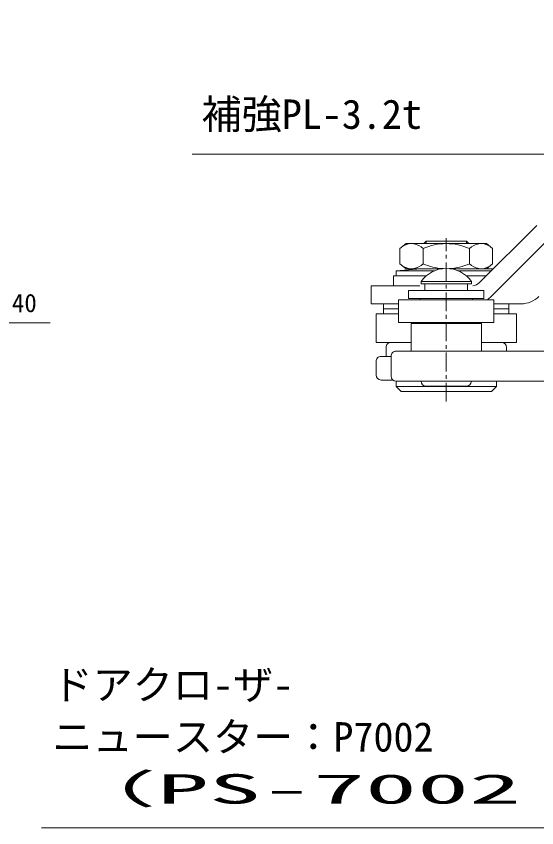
# Model space of a CAD drawing. Units: millimetres, scale not verified. Extents: x -631 to 631, y -445 to 446.
# Drawn here: x -268.9 to -165.1, y 166.2 to 328 of the extents above; entities that cross this region are included whole.
import ezdxf
from ezdxf.enums import TextEntityAlignment as Align

# ---------------------------------------------------------------- set-up
doc = ezdxf.new("R2010")
doc.units = ezdxf.units.MM
doc.header["$LTSCALE"] = 3
doc.header["$PDMODE"] = 32
doc.header["$PDSIZE"] = 0.6
doc.linetypes.add('USER1', pattern=[2, 1.25, -0.25, 0.25, -0.25])
for name, color, linetype, lineweight in [('0-0_0', 7, 'Continuous', 18), ('0-1_DEFPOINTS', 7, 'Continuous', 18), ('0-6_CSLAYER2', 7, 'Continuous', 18), ('1-1_メ＼ンアーム', 3, 'Continuous', 18), ('1-2_補助アーム', 3, 'Continuous', 18), ('1-3_三角板', 3, 'Continuous', 18)]:
    doc.layers.add(name, color=color, linetype=linetype, lineweight=lineweight)
doc.styles.add('ＭＳ ゴシック', font='')
doc.styles.get('ＭＳ ゴシック').set_extended_font_data('MS Gothic')

# ---------------------------------------------------------------- blocks, each defined once
blk = doc.blocks.new('EDTIP_BLACKDOT_S')
at = {"layer": '0-0_0', "lineweight": 9}
blk.add_line((0, 0), (-1, 0), dxfattribs=at)
for radius in [0.5, 0.25]:
    blk.add_circle((0, 0), radius, dxfattribs=at)
blk = doc.blocks.new('EDTIP_BLACKDOT_E')
at = {"layer": '0-0_0', "lineweight": 9}
blk.add_line((0, 0), (-1, 0), dxfattribs=at)
for radius in [0.5, 0.25]:
    blk.add_circle((0, 0), radius, dxfattribs=at)
blk = doc.blocks.new('D97')
at = {"layer": '0-0_0'}
for p, q in [((651.187, 260.281), (651.187, 174.213)), ((659.187, 260.281), (659.187, 174.213)), ((654.187, 176.213), (656.187, 176.213)), ((659.187, 176.213), (672.52, 176.213))]:
    blk.add_line(p, q, dxfattribs=at)
at = {"layer": '0-1_DEFPOINTS'}
for p in [(651.187, 262.281), (659.187, 262.281), (659.187, 176.213)]:
    blk.add_point(p, dxfattribs=at)
at = {"layer": '0-0_0', "xscale": 3, "yscale": 3, "rotation": 180}
blk.add_blockref('EDTIP_BLACKDOT_S', (651.187, 176.213), dxfattribs=at)
at = {"layer": '0-0_0', "xscale": 3, "yscale": 3}
blk.add_blockref('EDTIP_BLACKDOT_E', (659.187, 176.213), dxfattribs=at)
at = {"layer": '0-0_0', "style": 'ＭＳ ゴシック'}
blk.add_text('40', height=3.666, dxfattribs=at).set_placement((664.854, 177.213), align=Align.BOTTOM_LEFT)

msp = doc.modelspace()

# ---------------------------------------------------------------- linework, layer by layer
at = {"layer": '0-0_0'}
msp.add_line((-150.434, 166.153), (-263.805, 166.153), dxfattribs=at)
at = {"layer": '0-6_CSLAYER2'}
msp.add_line((-140.664, 300.465), (-233.761, 300.465), dxfattribs=at)
at = {"layer": '0-6_CSLAYER2', "linetype": 'USER1'}
msp.add_line((-183.142, 251.168), (-183.142, 283.731), dxfattribs=at)
at = {"layer": '1-1_メ＼ンアーム'}
for p, q in [((-188.142, 274.599), (-178.142, 274.599)), ((-187.392, 273.299), (-187.392, 274.599)), ((-178.142, 274.599), (-178.142, 275.099)), ((-190.642, 271.699), (-190.642, 273.299)), ((-175.642, 273.299), (-190.642, 273.299)), ((-178.892, 273.299), (-187.392, 273.299)), ((-175.642, 271.699), (-175.642, 273.299)), ((-175.642, 271.699), (-190.642, 271.699)), ((-188.342, 271.449), (-188.342, 271.699)), ((-177.942, 271.449), (-177.942, 271.699)), ((-190.142, 261.199), (-190.142, 266.699)), ((-190.142, 266.699), (-176.142, 266.699)), ((-188.342, 266.699), (-188.342, 266.949)), ((-177.942, 266.699), (-177.942, 266.949)), ((-176.142, 261.199), (-176.142, 266.699)), ((-121.641, 261.199), (-193.141, 261.199)), ((-194.141, 260.199), (-194.141, 256.199)), ((-193.141, 255.199), (-121.641, 255.199)), ((-187.142, 254.199), (-179.142, 254.199))]:
    msp.add_line(p, q, dxfattribs=at)
for points in [[(-188.142, 274.599), (-188.142, 275.099), (-178.142, 275.099)], [(-178.892, 273.299), (-178.892, 274.599), (-187.392, 274.599)]]:
    msp.add_lwpolyline(points, dxfattribs=at)
for centre, radius, start, end in [((-183.142, 271.592), 6.108, 35.05114, 144.94886), ((-193.141, 260.199), 1, 89.99998, 180.00002), ((-193.141, 256.199), 1, 180.00002, 270), ((-187.142, 255.199), 1, 180.00002, 270), ((-179.142, 255.199), 1, 270, 0)]:
    msp.add_arc(centre, radius, start, end, dxfattribs=at)
at = {"layer": '1-2_補助アーム'}
for p, q in [((-192.642, 271.449), (-173.642, 271.449)), ((-192.642, 271.449), (-192.642, 266.949)), ((-173.642, 271.449), (-173.642, 266.949)), ((-192.642, 269.649), (-195.642, 269.649)), ((-170.642, 269.649), (-173.642, 269.649)), ((-192.642, 266.949), (-173.642, 266.949)), ((-195.142, 261.949), (-195.142, 260.149)), ((-171.142, 261.949), (-171.142, 261.199)), ((-197.142, 259.149), (-197.142, 256.449)), ((-196.142, 260.149), (-194.14, 260.149)), ((-196.142, 255.449), (-193.803, 255.449)), ((-193.142, 254.159), (-193.142, 255.199)), ((-193.142, 254.159), (-192.142, 253.159)), ((-173.142, 254.159), (-193.142, 254.159)), ((-173.142, 254.159), (-174.142, 253.159)), ((-173.142, 254.159), (-173.142, 255.199)), ((-174.142, 253.159), (-192.142, 253.159))]:
    msp.add_line(p, q, dxfattribs=at)
for centre, start, end in [((-194.142, 261.949), 89.99998, 180.00002), ((-172.142, 261.949), 0, 89.99998), ((-196.142, 259.149), 89.99998, 180.00002), ((-196.142, 256.449), 180.00002, 270)]:
    msp.add_arc(centre, 1, start, end, dxfattribs=at)
at = {"layer": '1-3_三角板'}
for p, q in [((-176.556, 274.835), (-165.106, 286.285)), ((-174.186, 272.114), (-162.736, 283.563)), ((-191.142, 282.649), (-192.379, 281.649)), ((-192.379, 281.649), (-192.379, 278.649)), ((-191.142, 282.649), (-175.142, 282.649)), ((-187.76, 278.649), (-187.76, 281.649)), ((-187.142, 283.149), (-187.642, 282.649)), ((-179.142, 283.149), (-187.142, 283.149)), ((-178.642, 282.649), (-179.142, 283.149)), ((-178.523, 278.649), (-178.523, 281.649)), ((-175.142, 282.649), (-173.904, 281.649)), ((-173.904, 278.649), (-173.904, 281.649)), ((-191.142, 277.649), (-192.379, 278.649)), ((-175.142, 277.649), (-173.904, 278.649)), ((-193.142, 277.249), (-185.443, 277.249)), ((-191.142, 277.649), (-183.922, 277.649)), ((-182.361, 277.649), (-173.742, 277.649)), ((-180.84, 277.249), (-174.142, 277.249)), ((-193.642, 276.249), (-193.642, 274.249)), ((-193.642, 276.249), (-187.093, 276.249)), ((-179.191, 276.249), (-175.142, 276.249)), ((-198.142, 274.249), (-198.142, 270.649)), ((-198.142, 274.249), (-188.442, 274.249)), ((-192.642, 270.649), (-198.142, 270.649)), ((-195.642, 270.649), (-195.642, 269.649)), ((-168.221, 270.649), (-173.642, 270.649)), ((-170.642, 270.649), (-170.642, 269.649)), ((-195.642, 268.649), (-195.642, 269.649)), ((-195.642, 269.649), (-192.642, 269.649)), ((-192.642, 269.649), (-195.642, 269.649)), ((-170.642, 269.649), (-173.642, 269.649)), ((-170.642, 269.649), (-173.642, 269.649)), ((-170.642, 268.649), (-170.642, 269.649)), ((-197.142, 262.949), (-197.142, 268.649)), ((-197.142, 268.649), (-192.642, 268.649)), ((-169.142, 268.649), (-173.642, 268.649)), ((-169.142, 262.949), (-169.142, 268.649)), ((-190.142, 262.949), (-197.142, 262.949)), ((-176.142, 262.949), (-169.142, 262.949))]:
    msp.add_line(p, q, dxfattribs=at)
at = {"layer": '1-3_三角板', "color": 1}
for p, q in [((-187.142, 283.149), (-187.142, 282.649)), ((-179.142, 283.149), (-179.142, 282.649))]:
    msp.add_line(p, q, dxfattribs=at)
at = {"layer": '1-3_三角板'}
msp.add_lwpolyline([(-193.142, 276.249), (-193.142, 277.249), (-188.242, 277.649)], dxfattribs=at)
for centre, radius, start, end in [((-190.07, 279.483), 3.167, 43.17294, 121.05028), ((-183.142, 271.483), 11.167, 65.56728, 114.43268), ((-176.213, 279.483), 3.167, 58.94974, 136.82702), ((-190.07, 280.816), 3.167, 238.9497, 316.82704), ((-183.142, 288.816), 11.167, 245.56731, 266.77507), ((-183.142, 288.816), 11.167, 273.22493, 294.4327), ((-176.213, 280.816), 3.167, 223.17296, 301.05025), ((-177.97, 276.249), 2, 273.53486, 314.99999), ((-177.721, 275.649), 5, 302.86051, 314.99999), ((-168.221, 275.649), 5, 270.00006, 314.99999)]:
    msp.add_arc(centre, radius, start, end, dxfattribs=at)

# ---------------------------------------------------------------- block references
at = {"layer": '0-0_0'}
msp.add_blockref('D97', (-934.6, 90.667), dxfattribs=at)

# ---------------------------------------------------------------- texts
at = {"layer": '0-0_0', "style": 'ＭＳ ゴシック'}
for s, p in [('補強PL-3.2t', (-231.928, 303.779)), ('ドアクロ-ザ-', (-261.643, 189.972)), ('ニュースター：P7002', (-261.643, 179.591))]:
    msp.add_text(s, height=5.865, dxfattribs=at).set_placement(p, align=Align.BOTTOM_LEFT)
at = {"layer": '0-0_0', "style": 'ＭＳ ゴシック', "width": 2.6}
msp.add_text('（PS-7002 ｽﾄｯﾌﾟ付）', height=5.865, dxfattribs=at).set_placement((-261.643, 169.209), align=Align.BOTTOM_LEFT)

doc.saveas('drawing.dxf')
